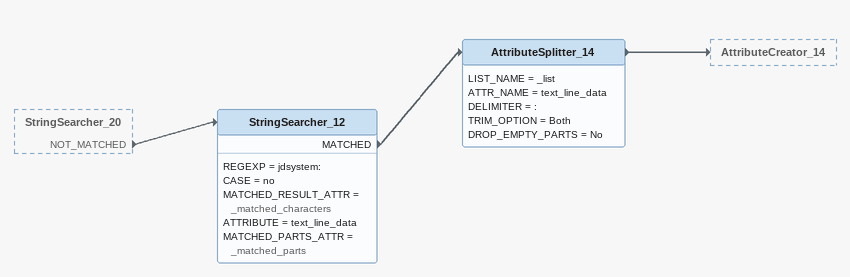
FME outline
StringSearcher_20 [outside]
    NOT_MATCHED -> StringSearcher_12
StringSearcher_12
    REGEXP = jdsystem:
    CASE = no
    MATCHED_RESULT_ATTR = _matched_characters
    ATTRIBUTE = text_line_data
    MATCHED_PARTS_ATTR = _matched_parts
    MATCHED -> AttributeSplitter_14
AttributeSplitter_14
    LIST_NAME = _list
    ATTR_NAME = text_line_data
    DELIMITER = :
    TRIM_OPTION = Both
    DROP_EMPTY_PARTS = No
    -> AttributeCreator_14
